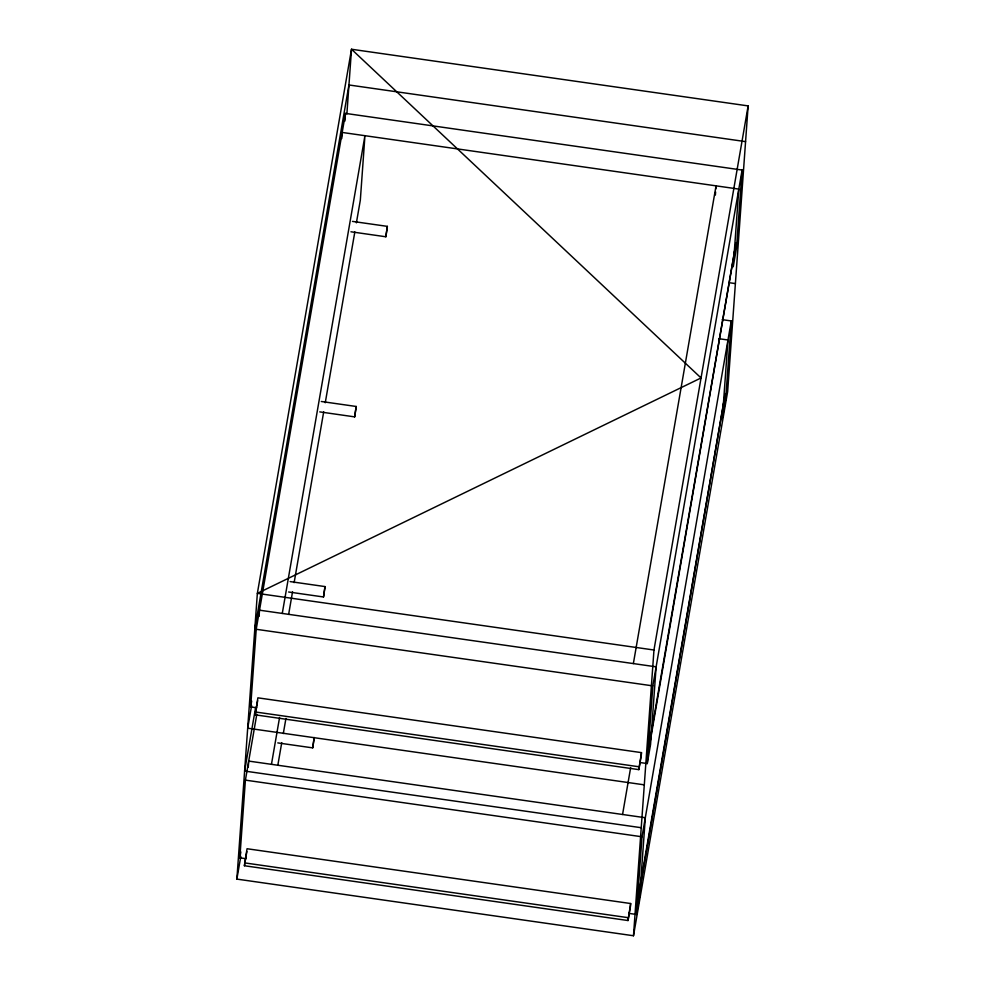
<?xml version="1.0" encoding="UTF-8"?>
<svg xmlns="http://www.w3.org/2000/svg" width="985" height="985" viewBox="0 0 985 985"><rect width="100%" height="100%" fill="white"/><g stroke="black" fill="none" stroke-linecap="round" stroke-linejoin="round"><path stroke-width="1.48" d="M236.868 879.1L257.356 593.376L351.51 49.25L748.132 105.9L727.644 391.624L633.49 935.75L236.868 879.1L240.808 856.371M245.918 858.686L239.835 857.812L245.4 780.132L256.814 714.224M256.728 707.784L250.646 706.91L256.223 629.23L345.476 113.398L742.099 170.048L736.521 247.727L733.234 266.775L738.799 189.095L342.189 132.446L341.746 138.589M248.257 767.229L248.7 761.085L645.31 817.735L639.745 895.414L636.445 914.462L628.849 913.378M259.08 616.327L259.511 610.183L656.121 666.833L650.556 744.512L647.268 763.56L639.659 762.476M244.403 865.741L247.05 848.738L630.659 903.528L630.462 906.385L628.011 920.532L244.403 865.741L246.853 851.594M255.213 714.839L257.873 697.836L641.481 752.626L641.272 755.483L638.822 769.63L255.213 714.839L257.664 700.692M344.935 121.02L345.476 113.398M346.88 113.94L351.51 49.25L701.049 377.957L257.356 593.376L653.966 650.014L633.49 935.75M628.011 920.532L630.659 903.528M638.822 769.63L641.481 752.626M636.445 914.462L642.011 836.782L731.276 320.95L722.165 319.645M647.268 763.56L652.833 685.88L742.099 170.048M715.381 195.055L715.603 191.976M715.824 188.911L716.046 185.845L633.367 663.582M731.276 320.95L725.711 398.629L722.411 417.677L727.977 339.997L718.865 338.692M250.646 706.91L251.667 701.049M251.631 705.469L247.691 728.198L644.301 784.848M255.632 707.402L244.612 771.058L641.235 827.708M239.835 857.812L240.845 851.951M282.276 613.433L364.942 135.696L360.325 200.164L356.398 222.844M288.642 614.406L292.557 591.726M294.133 582.652L323.696 411.816M325.259 402.754L354.834 231.906M271.454 764.335L279.568 717.474M277.819 765.308L281.747 742.628M283.311 733.554L285.933 718.434M622.557 814.484L630.659 767.611M653.966 650.014L748.132 105.9M312.774 747.775L314.203 737.482L312.688 747.874L277.795 742.899M352.458 221.391L387.351 226.365L385.849 236.769L350.956 231.783M385.849 236.769L387.351 226.365M321.295 401.486L356.188 406.473L354.674 416.877L319.78 411.89M354.674 416.877L356.188 406.473M290.132 581.593L325.025 586.58L323.511 596.972L288.617 591.997M323.511 596.972L325.025 586.58M745.571 141.618L348.949 84.969L254.795 629.083L652.833 685.88M729.306 282.72L735.389 283.582M255.423 711.983L639.031 766.773M245.4 780.132L642.011 836.782M244.6 862.885L628.208 917.675M638.809 893.087L638.477 897.729L725.243 393.581L638.809 893.087M649.62 742.185L649.287 746.827L736.066 242.679L649.62 742.185"/></g></svg>
